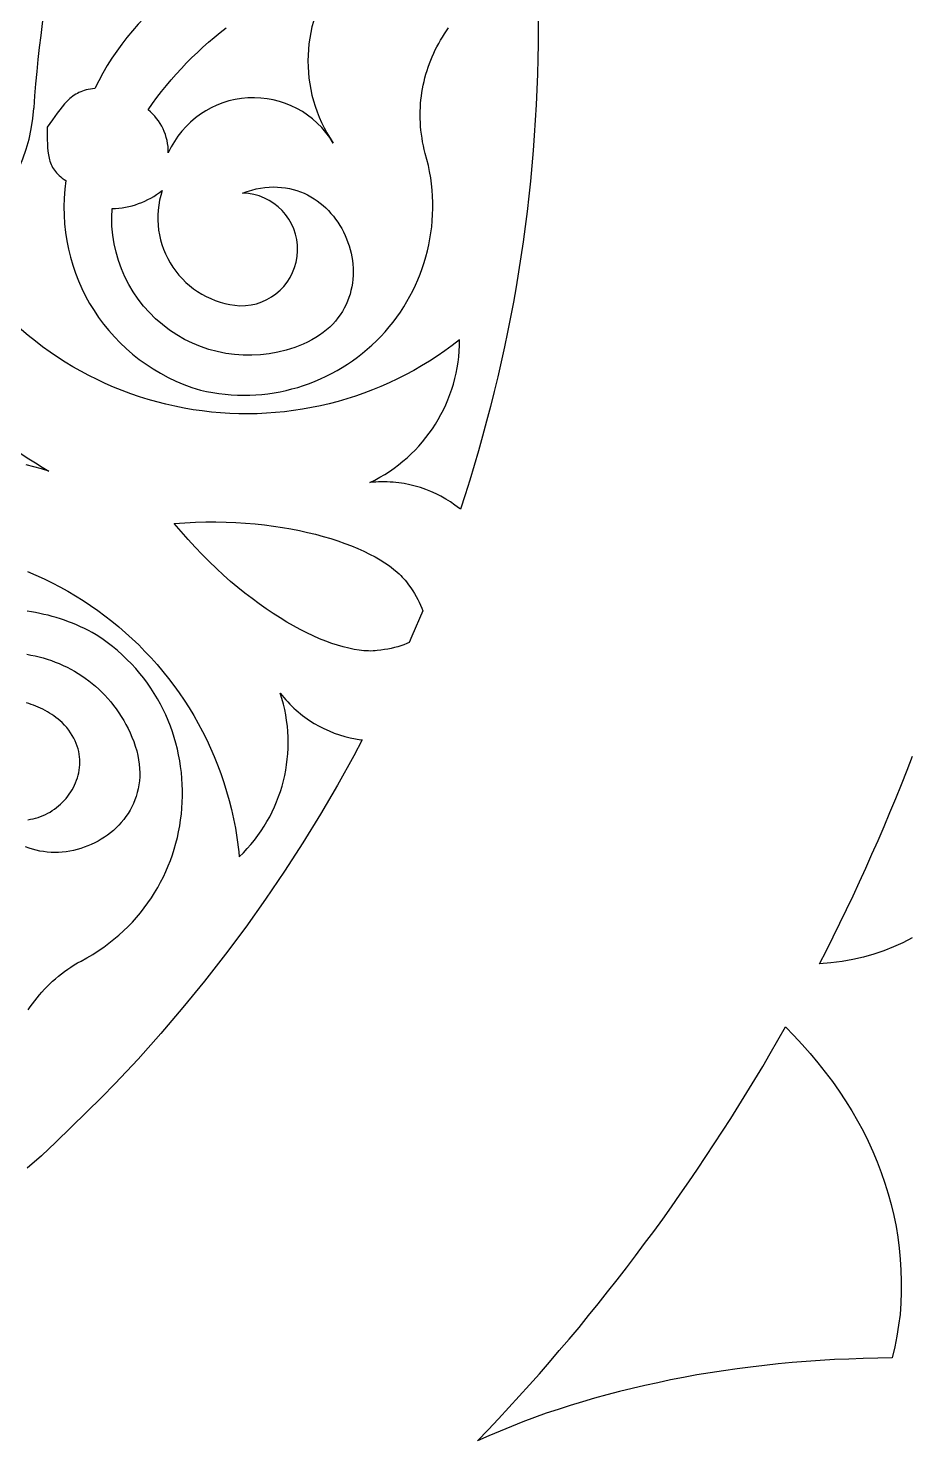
# Model space of a CAD drawing. Extents: x -1903 to -234, y -575 to 545.
# Drawn here: x -374.1 to -330.8, y -35.4 to 34.2 of the extents above; entities that cross this region are included whole.
import ezdxf

# ---------------------------------------------------------------- set-up
doc = ezdxf.new("R2010")
doc.units = 0
doc.layers.add('LAYER_1', color=18, linetype='CONTINUOUS')

msp = doc.modelspace()

# ---------------------------------------------------------------- linework, layer by layer
at = {"layer": 'LAYER_1'}
for points in [[(-424.073, 224.183, 0.414214), (-614.073, 34.183, 0.414214), (-424.073, -155.817, 0.414214), (-234.073, 34.183, 0.414214)], [(-361.867, 26.388), (-361.669, 26.373), (-361.474, 26.348), (-361.284, 26.313), (-361.098, 26.269), (-360.916, 26.215), (-360.739, 26.152), (-360.566, 26.08), (-360.399, 26), (-360.236, 25.912), (-360.078, 25.816), (-359.925, 25.713), (-359.778, 25.603), (-359.636, 25.486), (-359.5, 25.362), (-359.37, 25.233), (-359.245, 25.097), (-359.127, 24.956), (-359.014, 24.81), (-358.908, 24.66), (-358.808, 24.504), (-358.715, 24.345), (-358.629, 24.182), (-358.549, 24.015), (-358.476, 23.845), (-358.41, 23.672), (-358.352, 23.497), (-358.301, 23.32), (-358.257, 23.14), (-358.221, 22.959), (-358.193, 22.777), (-358.172, 22.594), (-358.16, 22.41), (-358.155, 22.226), (-358.159, 22.043), (-358.172, 21.859), (-358.193, 21.676), (-358.223, 21.495), (-358.261, 21.314), (-358.308, 21.136), (-358.365, 20.959), (-358.431, 20.785), (-358.506, 20.613), (-358.59, 20.445), (-358.685, 20.279), (-358.788, 20.118), (-358.902, 19.96), (-359.026, 19.807), (-359.16, 19.658), (-359.305, 19.514), (-359.459, 19.375), (-359.625, 19.242), (-359.801, 19.115), (-359.987, 18.994), (-360.185, 18.88), (-360.394, 18.773), (-360.614, 18.673, -0.562024), (-369.994, 25.336, 0.166667), (-367.538, 26.219, 0.487168), (-363.723, 20.558, 1), (-363.583, 26.094), (-363.357, 26.174), (-363.135, 26.24), (-362.915, 26.295), (-362.699, 26.336), (-362.485, 26.366), (-362.276, 26.385), (-362.07, 26.392)]]:
    msp.add_lwpolyline(points, format="xyb", close=True, dxfattribs=at)
for points in [[(-349.127, 36.986, -0.009354), (-349.073, 34.18, -0.080245), (-352.89, 10.567), (-352.94, 10.608), (-353.156, 10.772), (-353.379, 10.926), (-353.608, 11.07), (-353.844, 11.203), (-354.086, 11.326), (-354.334, 11.438), (-354.587, 11.538), (-354.845, 11.628), (-355.108, 11.705), (-355.375, 11.771), (-355.646, 11.825), (-355.783, 11.847), (-355.92, 11.866), (-356.059, 11.882), (-356.198, 11.895), (-356.338, 11.904), (-356.479, 11.91), (-356.62, 11.913), (-356.762, 11.913), (-356.904, 11.909), (-357.047, 11.902), (-357.19, 11.891), (-357.334, 11.877), (-357.084, 12.003), (-356.84, 12.136), (-356.601, 12.278), (-356.37, 12.427), (-356.144, 12.584), (-355.925, 12.748), (-355.712, 12.92), (-355.506, 13.098), (-355.307, 13.283), (-355.115, 13.475), (-354.93, 13.672), (-354.752, 13.876), (-354.582, 14.086), (-354.419, 14.301), (-354.264, 14.522), (-354.116, 14.748), (-353.977, 14.978), (-353.845, 15.214), (-353.722, 15.454), (-353.607, 15.699), (-353.501, 15.947), (-353.403, 16.2), (-353.314, 16.456), (-353.233, 16.716), (-353.162, 16.979), (-353.1, 17.245), (-353.047, 17.513), (-353.003, 17.785), (-352.97, 18.059), (-352.945, 18.335), (-352.931, 18.613), (-352.926, 18.893, -0.453995), (-377.899, 23.51, 0.240725), (-373.829, 30.268), (-373.826, 30.276, -0.074077), (-369.74, 48.803)], [(-360.276, 38.641, 0.260478), (-370.844, 31.224), (-370.956, 31.214), (-371.062, 31.2), (-371.165, 31.182), (-371.263, 31.16), (-371.358, 31.133), (-371.448, 31.103), (-371.536, 31.069), (-371.62, 31.031), (-371.7, 30.989), (-371.778, 30.945), (-371.854, 30.896), (-371.927, 30.845), (-371.997, 30.791), (-372.066, 30.733), (-372.197, 30.61), (-372.323, 30.477), (-372.445, 30.333), (-372.564, 30.182), (-372.683, 30.022), (-372.924, 29.685), (-373.182, 29.328), (-373.178, 28.907), (-373.176, 28.707), (-373.171, 28.515), (-373.162, 28.329), (-373.147, 28.15), (-373.124, 27.978), (-373.091, 27.813), (-373.07, 27.732), (-373.047, 27.654), (-373.02, 27.576), (-372.989, 27.501), (-372.955, 27.427), (-372.916, 27.354), (-372.874, 27.283), (-372.827, 27.213), (-372.775, 27.145), (-372.719, 27.078), (-372.657, 27.013), (-372.59, 26.949), (-372.518, 26.887), (-372.44, 26.826), (-372.355, 26.766), (-372.265, 26.708, 0.373134), (-365.657, 16.413, 0.574165), (-354.612, 28.041), (-354.66, 28.23), (-354.704, 28.418), (-354.742, 28.607), (-354.774, 28.796), (-354.802, 28.985), (-354.824, 29.174), (-354.842, 29.362), (-354.854, 29.55), (-354.861, 29.738), (-354.864, 29.925), (-354.861, 30.112), (-354.854, 30.298), (-354.842, 30.483), (-354.825, 30.668), (-354.804, 30.851), (-354.777, 31.034), (-354.747, 31.216), (-354.711, 31.396), (-354.672, 31.575), (-354.627, 31.753), (-354.579, 31.93), (-354.526, 32.105), (-354.469, 32.278), (-354.407, 32.45), (-354.341, 32.62), (-354.272, 32.788), (-354.198, 32.955), (-354.12, 33.119), (-354.038, 33.281), (-353.952, 33.441), (-353.862, 33.599), (-353.768, 33.755), (-353.671, 33.908), (-353.569, 34.059), (-353.465, 34.207)], [(-358.802, 37.061, 0.329739), (-359.131, 28.547, 0.606751), (-367.232, 28.07), (-367.234, 28.223), (-367.246, 28.375), (-367.266, 28.526), (-367.295, 28.675), (-367.332, 28.822), (-367.376, 28.966), (-367.429, 29.108), (-367.49, 29.246), (-367.558, 29.38), (-367.633, 29.51), (-367.716, 29.636), (-367.805, 29.757), (-367.901, 29.872), (-368.003, 29.981), (-368.112, 30.084), (-368.227, 30.18), (-368.011, 30.487), (-367.789, 30.788), (-367.561, 31.083), (-367.327, 31.374), (-367.087, 31.659), (-366.841, 31.939), (-366.59, 32.213), (-366.334, 32.481), (-366.072, 32.744), (-365.805, 33.001), (-365.533, 33.253), (-365.255, 33.498), (-364.973, 33.738), (-364.686, 33.971), (-364.394, 34.199)], [(-382.065, 20.687, 0.11065), (-373.097, 12.445), (-373.467, 12.552), (-373.838, 12.653), (-374.21, 12.749)]]:
    msp.add_lwpolyline(points, format="xyb", dxfattribs=at)
for points in [[(-364.399, 9.932), (-363.914, 9.913), (-363.439, 9.883), (-362.973, 9.844), (-362.516, 9.796), (-362.069, 9.739), (-361.633, 9.674), (-361.208, 9.601), (-360.793, 9.52), (-360.39, 9.431), (-359.999, 9.336), (-359.621, 9.234), (-359.255, 9.126), (-358.902, 9.013), (-358.562, 8.893), (-358.236, 8.768), (-357.925, 8.639), (-357.627, 8.505), (-357.345, 8.367), (-357.079, 8.225), (-356.827, 8.08), (-356.592, 7.932), (-356.374, 7.781), (-356.172, 7.628), (-355.987, 7.473), (-355.902, 7.395), (-355.821, 7.316), (-355.744, 7.237), (-355.672, 7.158), (-355.604, 7.079), (-355.541, 6.999), (-355.431, 6.852), (-355.328, 6.708), (-355.232, 6.565), (-355.143, 6.424), (-355.059, 6.283), (-354.982, 6.141), (-354.911, 5.999), (-354.845, 5.856), (-354.785, 5.71), (-354.74, 5.587), (-355.268, 4.334), (-355.405, 4.026), (-355.522, 3.974), (-355.668, 3.916), (-355.816, 3.863), (-355.967, 3.816), (-356.122, 3.774), (-356.281, 3.736), (-356.445, 3.703), (-356.614, 3.673), (-356.789, 3.647), (-356.971, 3.624), (-357.072, 3.615), (-357.177, 3.608), (-357.284, 3.606), (-357.394, 3.607), (-357.507, 3.611), (-357.623, 3.619), (-357.862, 3.645), (-358.113, 3.684), (-358.373, 3.738), (-358.643, 3.805), (-358.921, 3.887), (-359.208, 3.981), (-359.503, 4.09), (-359.806, 4.212), (-360.115, 4.348), (-360.43, 4.497), (-360.752, 4.66), (-361.078, 4.837), (-361.41, 5.026), (-361.746, 5.23), (-362.085, 5.447), (-362.428, 5.677), (-362.773, 5.92), (-363.121, 6.177), (-363.47, 6.447), (-363.82, 6.731), (-364.171, 7.027), (-364.522, 7.337), (-364.873, 7.66), (-365.223, 7.996), (-365.571, 8.345), (-365.917, 8.707), (-366.261, 9.083), (-366.602, 9.471), (-366.939, 9.872), (-366.417, 9.906), (-365.901, 9.929), (-365.392, 9.941), (-364.891, 9.942)], [(-336.928, -14.854), (-336.507, -15.28), (-336.101, -15.715), (-335.709, -16.158), (-335.331, -16.609), (-334.968, -17.067), (-334.62, -17.533), (-334.287, -18.006), (-333.969, -18.486), (-333.666, -18.973), (-333.379, -19.467), (-333.115, -19.962), (-332.868, -20.463), (-332.637, -20.97), (-332.422, -21.483), (-332.224, -22), (-332.043, -22.522), (-331.879, -23.048), (-331.731, -23.578), (-331.6, -24.113), (-331.488, -24.649), (-331.403, -25.183), (-331.334, -25.719), (-331.284, -26.258), (-331.251, -26.798), (-331.236, -27.34), (-331.238, -27.882), (-331.258, -28.425), (-331.299, -28.967), (-331.367, -29.501), (-331.454, -30.034), (-331.558, -30.565), (-331.681, -31.095), (-332.394, -31.112), (-333.105, -31.126), (-333.807, -31.161), (-334.512, -31.188), (-335.213, -31.233), (-335.912, -31.275), (-336.6, -31.337), (-337.286, -31.396), (-337.961, -31.476), (-338.634, -31.553), (-339.297, -31.649), (-339.967, -31.734), (-340.627, -31.84), (-341.283, -31.942), (-341.928, -32.065), (-342.57, -32.185), (-343.199, -32.326), (-343.831, -32.459), (-344.458, -32.607), (-345.083, -32.752), (-345.694, -32.918), (-346.302, -33.081), (-346.897, -33.265), (-347.492, -33.445), (-348.084, -33.636), (-348.673, -33.825), (-349.247, -34.035), (-349.82, -34.243), (-350.378, -34.472), (-350.938, -34.697), (-351.492, -34.934), (-352.044, -35.169), (-351.524, -34.632), (-351.01, -34.091), (-350.507, -33.539), (-350.005, -32.986), (-349.502, -32.434), (-349.002, -31.88), (-348.516, -31.312), (-348.031, -30.744), (-347.546, -30.177), (-347.06, -29.609), (-346.592, -29.027), (-346.125, -28.445), (-345.658, -27.862), (-345.191, -27.279), (-344.738, -26.686), (-344.289, -26.089), (-343.841, -25.492), (-343.392, -24.894), (-342.953, -24.29), (-342.523, -23.679), (-342.094, -23.069), (-341.664, -22.458), (-341.24, -21.843), (-340.83, -21.219), (-340.42, -20.594), (-340.01, -19.97), (-339.602, -19.345), (-339.212, -18.708), (-338.821, -18.071), (-338.431, -17.435), (-338.041, -16.798), (-337.668, -16.151), (-337.298, -15.502)]]:
    msp.add_lwpolyline(points, close=True, dxfattribs=at)
for points in [[(-374.14, 7.506), (-373.736, 7.333), (-373.336, 7.15), (-372.942, 6.957), (-372.553, 6.754), (-372.17, 6.541), (-371.793, 6.319), (-371.421, 6.087), (-371.056, 5.845), (-370.697, 5.594), (-370.345, 5.334), (-369.999, 5.065), (-369.66, 4.788), (-369.329, 4.501), (-369.005, 4.206), (-368.688, 3.902), (-368.38, 3.59), (-368.079, 3.27), (-367.786, 2.942), (-367.502, 2.606), (-367.226, 2.262), (-366.959, 1.911), (-366.7, 1.552), (-366.451, 1.186), (-366.211, 0.813), (-365.981, 0.432), (-365.76, 0.045), (-365.55, -0.349), (-365.349, -0.749), (-365.158, -1.157), (-364.978, -1.57), (-364.809, -1.99), (-364.651, -2.416), (-364.503, -2.847), (-364.367, -3.285), (-364.243, -3.728), (-364.129, -4.176), (-364.028, -4.63), (-363.982, -4.859), (-363.939, -5.09), (-363.899, -5.321), (-363.862, -5.554), (-363.828, -5.788), (-363.798, -6.023), (-363.77, -6.26), (-363.746, -6.497), (-363.547, -6.3), (-363.356, -6.097), (-363.174, -5.889), (-362.999, -5.675), (-362.834, -5.455), (-362.676, -5.231), (-362.527, -5.002), (-362.387, -4.769), (-362.255, -4.531), (-362.132, -4.289), (-362.017, -4.044), (-361.912, -3.795), (-361.815, -3.542), (-361.727, -3.287), (-361.648, -3.029), (-361.578, -2.769), (-361.517, -2.506), (-361.465, -2.241), (-361.422, -1.975), (-361.389, -1.707), (-361.365, -1.437), (-361.351, -1.167), (-361.345, -0.896), (-361.35, -0.624), (-361.364, -0.352), (-361.387, -0.08), (-361.421, 0.192), (-361.464, 0.464), (-361.517, 0.734), (-361.579, 1.004), (-361.652, 1.273), (-361.735, 1.54), (-361.645, 1.427), (-361.554, 1.316), (-361.46, 1.208), (-361.364, 1.103), (-361.266, 1), (-361.166, 0.9), (-361.064, 0.803), (-360.961, 0.709), (-360.855, 0.617), (-360.748, 0.528), (-360.638, 0.442), (-360.528, 0.359), (-360.301, 0.2), (-360.069, 0.053), (-359.831, -0.082), (-359.587, -0.207), (-359.339, -0.32), (-359.087, -0.421), (-358.83, -0.511), (-358.571, -0.589), (-358.308, -0.655), (-358.042, -0.709), (-357.775, -0.751), (-357.713, -0.758), (-358.124, -1.538), (-358.925, -2.978), (-359.759, -4.404), (-360.627, -5.815), (-361.527, -7.209), (-362.461, -8.587), (-363.427, -9.946), (-364.425, -11.286), (-365.454, -12.605), (-366.513, -13.902), (-367.602, -15.177), (-368.721, -16.428), (-369.867, -17.654), (-370.493, -18.294), (-372.751, -20.505), (-373.468, -21.176), (-374.158, -21.793)], [(-374.111, -14.02), (-374.009, -13.867), (-373.903, -13.717), (-373.793, -13.569), (-373.679, -13.423), (-373.562, -13.281), (-373.44, -13.141), (-373.315, -13.004), (-373.186, -12.87), (-373.052, -12.739), (-372.916, -12.611), (-372.775, -12.486), (-372.631, -12.365), (-372.483, -12.247), (-372.331, -12.132), (-372.175, -12.021), (-372.016, -11.914), (-371.854, -11.811), (-371.688, -11.711), (-371.518, -11.616), (-371.227, -11.457), (-370.944, -11.291), (-370.671, -11.117), (-370.405, -10.935), (-370.149, -10.747), (-369.901, -10.551), (-369.662, -10.349), (-369.432, -10.14), (-369.21, -9.925), (-368.997, -9.704), (-368.793, -9.477), (-368.598, -9.245), (-368.411, -9.007), (-368.233, -8.765), (-368.064, -8.518), (-367.904, -8.266), (-367.752, -8.01), (-367.61, -7.75), (-367.476, -7.486), (-367.351, -7.218), (-367.235, -6.947), (-367.127, -6.673), (-367.029, -6.397), (-366.94, -6.117), (-366.859, -5.836), (-366.787, -5.552), (-366.725, -5.266), (-366.671, -4.979), (-366.626, -4.691), (-366.59, -4.401), (-366.563, -4.11), (-366.545, -3.819), (-366.536, -3.527), (-366.536, -3.235), (-366.545, -2.943), (-366.563, -2.652), (-366.59, -2.361), (-366.626, -2.071), (-366.671, -1.781), (-366.725, -1.493), (-366.789, -1.207), (-366.861, -0.922), (-366.943, -0.64), (-367.033, -0.359), (-367.133, -0.082), (-367.242, 0.194), (-367.36, 0.466), (-367.487, 0.735), (-367.623, 1), (-367.769, 1.262), (-367.923, 1.52), (-368.087, 1.774), (-368.26, 2.023), (-368.443, 2.268), (-368.634, 2.507), (-368.835, 2.742), (-369.045, 2.971), (-369.264, 3.195), (-369.493, 3.412), (-369.731, 3.624), (-369.978, 3.829), (-370.235, 4.028), (-370.5, 4.22), (-370.776, 4.404), (-370.965, 4.51), (-371.157, 4.611), (-371.35, 4.707), (-371.544, 4.799), (-371.739, 4.885), (-371.936, 4.967), (-372.134, 5.044), (-372.333, 5.116), (-372.532, 5.184), (-372.733, 5.246), (-372.935, 5.304), (-373.137, 5.358), (-373.34, 5.406), (-373.543, 5.451), (-373.747, 5.49), (-373.952, 5.525), (-374.157, 5.555)], [(-374.187, 3.444), (-373.982, 3.409), (-373.778, 3.367), (-373.575, 3.318), (-373.374, 3.264), (-373.175, 3.203), (-372.977, 3.137), (-372.782, 3.064), (-372.588, 2.986), (-372.397, 2.901), (-372.208, 2.811), (-372.022, 2.714), (-371.839, 2.612), (-371.659, 2.503), (-371.482, 2.389), (-371.308, 2.27), (-371.138, 2.144), (-370.971, 2.013), (-370.808, 1.875), (-370.65, 1.733), (-370.495, 1.584), (-370.344, 1.43), (-370.198, 1.271), (-370.057, 1.106), (-369.92, 0.935), (-369.789, 0.759), (-369.662, 0.577), (-369.541, 0.39), (-369.425, 0.198), (-369.315, 0), (-369.21, -0.203), (-369.112, -0.411), (-369.019, -0.625), (-368.933, -0.844), (-368.853, -1.072), (-368.785, -1.297), (-368.731, -1.519), (-368.689, -1.738), (-368.658, -1.953), (-368.64, -2.164), (-368.633, -2.372), (-368.637, -2.575), (-368.651, -2.775), (-368.676, -2.971), (-368.711, -3.162), (-368.756, -3.349), (-368.81, -3.531), (-368.873, -3.709), (-368.945, -3.882), (-369.025, -4.05), (-369.113, -4.213), (-369.21, -4.371), (-369.313, -4.524), (-369.424, -4.671), (-369.541, -4.813), (-369.665, -4.949), (-369.795, -5.079), (-369.931, -5.203), (-370.072, -5.321), (-370.218, -5.433), (-370.369, -5.539), (-370.525, -5.638), (-370.685, -5.731), (-370.848, -5.817), (-371.015, -5.896), (-371.186, -5.968), (-371.359, -6.033), (-371.534, -6.091), (-371.712, -6.142), (-371.892, -6.185), (-372.073, -6.221), (-372.255, -6.248), (-372.438, -6.268), (-372.622, -6.28), (-372.806, -6.284), (-372.99, -6.28), (-373.174, -6.267), (-373.356, -6.246), (-373.538, -6.216), (-373.718, -6.177), (-373.897, -6.13), (-374.073, -6.073), (-374.247, -6.008)], [(-374.132, -4.676), (-374.004, -4.658), (-373.877, -4.633), (-373.751, -4.603), (-373.627, -4.566), (-373.506, -4.524), (-373.386, -4.476), (-373.268, -4.423), (-373.153, -4.364), (-373.04, -4.3), (-372.93, -4.232), (-372.824, -4.159), (-372.72, -4.081), (-372.619, -3.999), (-372.522, -3.912), (-372.429, -3.822), (-372.34, -3.728), (-372.254, -3.63), (-372.173, -3.529), (-372.096, -3.425), (-372.024, -3.317), (-371.956, -3.207), (-371.894, -3.094), (-371.836, -2.978), (-371.784, -2.86), (-371.737, -2.74), (-371.696, -2.618), (-371.661, -2.493), (-371.631, -2.368), (-371.608, -2.241), (-371.591, -2.112), (-371.581, -1.983), (-371.577, -1.852), (-371.58, -1.721), (-371.591, -1.589), (-371.608, -1.457), (-371.633, -1.325), (-371.666, -1.192), (-371.706, -1.06), (-371.754, -0.928), (-371.811, -0.797), (-371.875, -0.666), (-371.948, -0.536), (-372.03, -0.407), (-372.121, -0.28), (-372.221, -0.154), (-372.33, -0.029), (-372.448, 0.094), (-372.547, 0.18), (-372.647, 0.263), (-372.749, 0.343), (-372.853, 0.419), (-372.959, 0.491), (-373.065, 0.56), (-373.173, 0.625), (-373.283, 0.687), (-373.393, 0.745), (-373.505, 0.8), (-373.617, 0.851), (-373.731, 0.899), (-373.846, 0.944), (-373.961, 0.985), (-374.077, 1.022), (-374.194, 1.056)], [(-330.71, -10.485), (-331.159, -10.716), (-331.623, -10.925), (-332.101, -11.114), (-332.593, -11.281), (-333.098, -11.425), (-333.615, -11.546), (-334.145, -11.643), (-334.693, -11.711), (-335.253, -11.755), (-334.908, -11.094), (-334.58, -10.424), (-334.251, -9.754), (-333.923, -9.085), (-333.595, -8.415), (-333.288, -7.735), (-332.981, -7.056), (-332.675, -6.376), (-332.368, -5.696), (-332.077, -5.009), (-331.792, -4.32), (-331.506, -3.631), (-331.221, -2.942), (-330.947, -2.249), (-330.684, -1.551)]]:
    msp.add_lwpolyline(points, dxfattribs=at)

doc.saveas('drawing.dxf')
